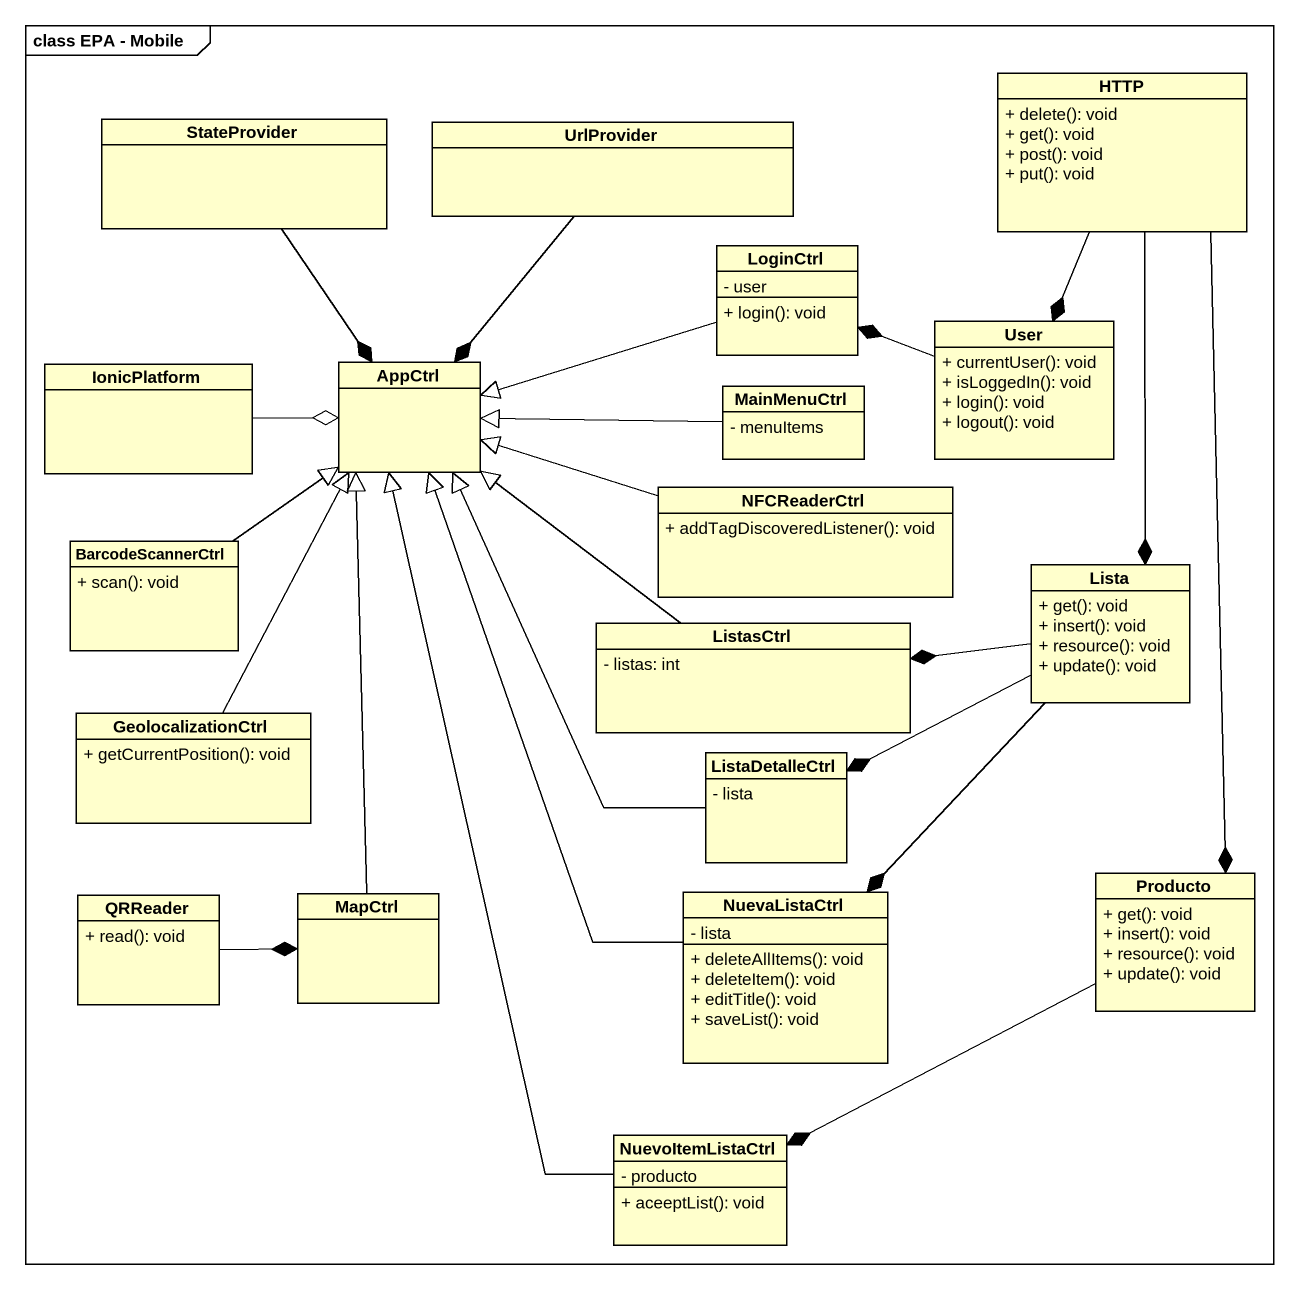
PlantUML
@startuml
mainframe class EPA - Mobile
hide circle
hide empty members
skinparam classAttributeIconSize 0
class HTTP {
  + delete(): void
  + get(): void
  + post(): void
  + put(): void
}
class StateProvider
class UrlProvider
class LoginCtrl {
  - user
  + login(): void
}
class IonicPlatform
class AppCtrl
class User {
  + currentUser(): void
  + isLoggedIn(): void
  + login(): void
  + logout(): void
}
class MainMenuCtrl {
  - menuItems
}
class NFCReaderCtrl {
  + addTagDiscoveredListener(): void
}
class BarcodeScannerCtrl {
  + scan(): void
}
class Lista {
  + get(): void
  + insert(): void
  + resource(): void
  + update(): void
}
class ListasCtrl {
  - listas: int
}
class GeolocalizationCtrl {
  + getCurrentPosition(): void
}
class ListaDetalleCtrl {
  - lista
}
class QRReader {
  + read(): void
}
class MapCtrl
class NuevaListaCtrl {
  - lista
  + deleteAllItems(): void
  + deleteItem(): void
  + editTitle(): void
  + saveList(): void
}
class Producto {
  + get(): void
  + insert(): void
  + resource(): void
  + update(): void
}
class NuevoItemListaCtrl {
  - producto
  + aceeptList(): void
}
HTTP --* User
HTTP --* Lista
HTTP --* Producto
StateProvider --* AppCtrl
UrlProvider --* AppCtrl
LoginCtrl -left-|> AppCtrl
IonicPlatform -right-o AppCtrl
User -left-* LoginCtrl
MainMenuCtrl -left-|> AppCtrl
NFCReaderCtrl -left-|> AppCtrl
BarcodeScannerCtrl -up-|> AppCtrl
Lista -left-* ListasCtrl
Lista -left-* ListaDetalleCtrl
Lista --* NuevaListaCtrl
ListasCtrl -up-|> AppCtrl
GeolocalizationCtrl -up-|> AppCtrl
ListaDetalleCtrl -up-|> AppCtrl
QRReader -right-* MapCtrl
MapCtrl -up-|> AppCtrl
NuevaListaCtrl -up-|> AppCtrl
Producto -left-* NuevoItemListaCtrl
NuevoItemListaCtrl -up-|> AppCtrl
@enduml
